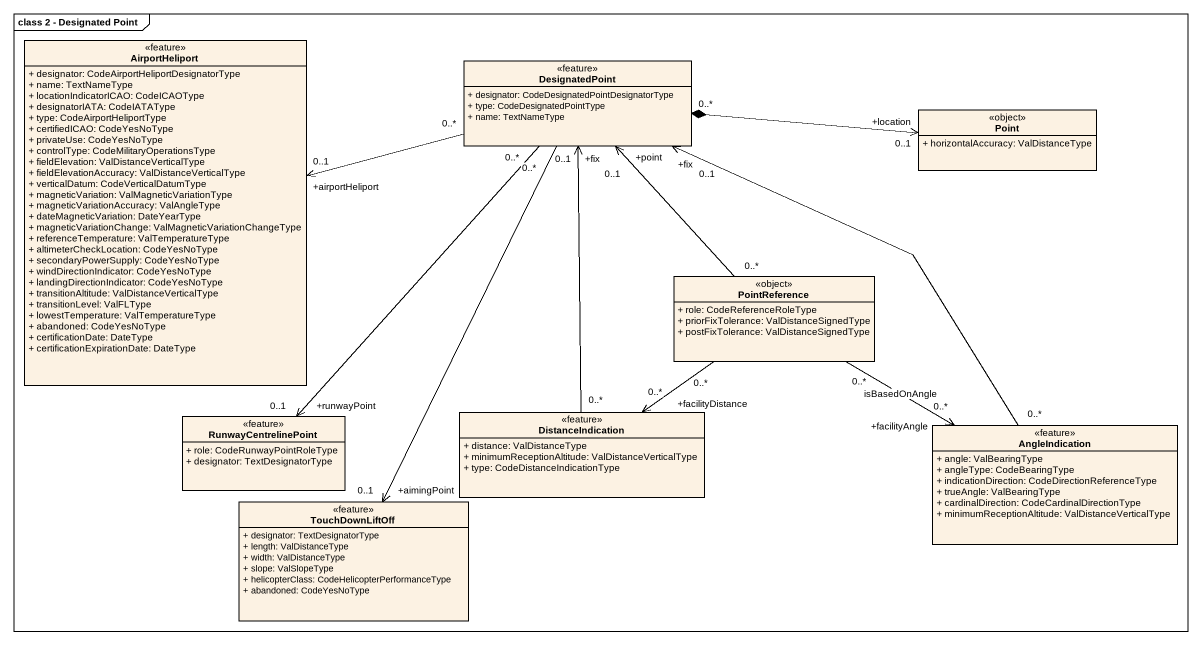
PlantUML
@startuml
mainframe class 2 - Designated Point
hide circle
hide empty members
skinparam classAttributeIconSize 0
class AirportHeliport <<feature>> {
  + designator: CodeAirportHeliportDesignatorType
  + name: TextNameType
  + locationIndicatorICAO: CodeICAOType
  + designatorIATA: CodeIATAType
  + type: CodeAirportHeliportType
  + certifiedICAO: CodeYesNoType
  + privateUse: CodeYesNoType
  + controlType: CodeMilitaryOperationsType
  + fieldElevation: ValDistanceVerticalType
  + fieldElevationAccuracy: ValDistanceVerticalType
  + verticalDatum: CodeVerticalDatumType
  + magneticVariation: ValMagneticVariationType
  + magneticVariationAccuracy: ValAngleType
  + dateMagneticVariation: DateYearType
  + magneticVariationChange: ValMagneticVariationChangeType
  + referenceTemperature: ValTemperatureType
  + altimeterCheckLocation: CodeYesNoType
  + secondaryPowerSupply: CodeYesNoType
  + windDirectionIndicator: CodeYesNoType
  + landingDirectionIndicator: CodeYesNoType
  + transitionAltitude: ValDistanceVerticalType
  + transitionLevel: ValFLType
  + lowestTemperature: ValTemperatureType
  + abandoned: CodeYesNoType
  + certificationDate: DateType
  + certificationExpirationDate: DateType
}
class DesignatedPoint <<feature>> {
  + designator: CodeDesignatedPointDesignatorType
  + type: CodeDesignatedPointType
  + name: TextNameType
}
class Point <<object>> {
  + horizontalAccuracy: ValDistanceType
}
class PointReference <<object>> {
  + role: CodeReferenceRoleType
  + priorFixTolerance: ValDistanceSignedType
  + postFixTolerance: ValDistanceSignedType
}
class RunwayCentrelinePoint <<feature>> {
  + role: CodeRunwayPointRoleType
  + designator: TextDesignatorType
}
class DistanceIndication <<feature>> {
  + distance: ValDistanceType
  + minimumReceptionAltitude: ValDistanceVerticalType
  + type: CodeDistanceIndicationType
}
class AngleIndication <<feature>> {
  + angle: ValBearingType
  + angleType: CodeBearingType
  + indicationDirection: CodeDirectionReferenceType
  + trueAngle: ValBearingType
  + cardinalDirection: CodeCardinalDirectionType
  + minimumReceptionAltitude: ValDistanceVerticalType
}
class TouchDownLiftOff <<feature>> {
  + designator: TextDesignatorType
  + length: ValDistanceType
  + width: ValDistanceType
  + slope: ValSlopeType
  + helicopterClass: CodeHelicopterPerformanceType
  + abandoned: CodeYesNoType
}
AirportHeliport "+airportHeliport\n0..1" <-right- "0..*" DesignatedPoint
DesignatedPoint "0..*" *-right-> "+location\n0..1" Point
PointReference "0..*" -up-> "+point\n0..1" DesignatedPoint
PointReference "0..*" --> "+facilityDistance\n0..*" DistanceIndication
PointReference "0..*" -right-> "+facilityAngle\n0..*" AngleIndication : isBasedOnAngle
RunwayCentrelinePoint "+runwayPoint\n0..1" <-up- "0..*" DesignatedPoint
DistanceIndication "0..*" -up-> "+fix\n0..1" DesignatedPoint
AngleIndication "0..*" -up-> "+fix\n0..1" DesignatedPoint
TouchDownLiftOff "+aimingPoint\n0..1" <-up- "0..*" DesignatedPoint
@enduml
